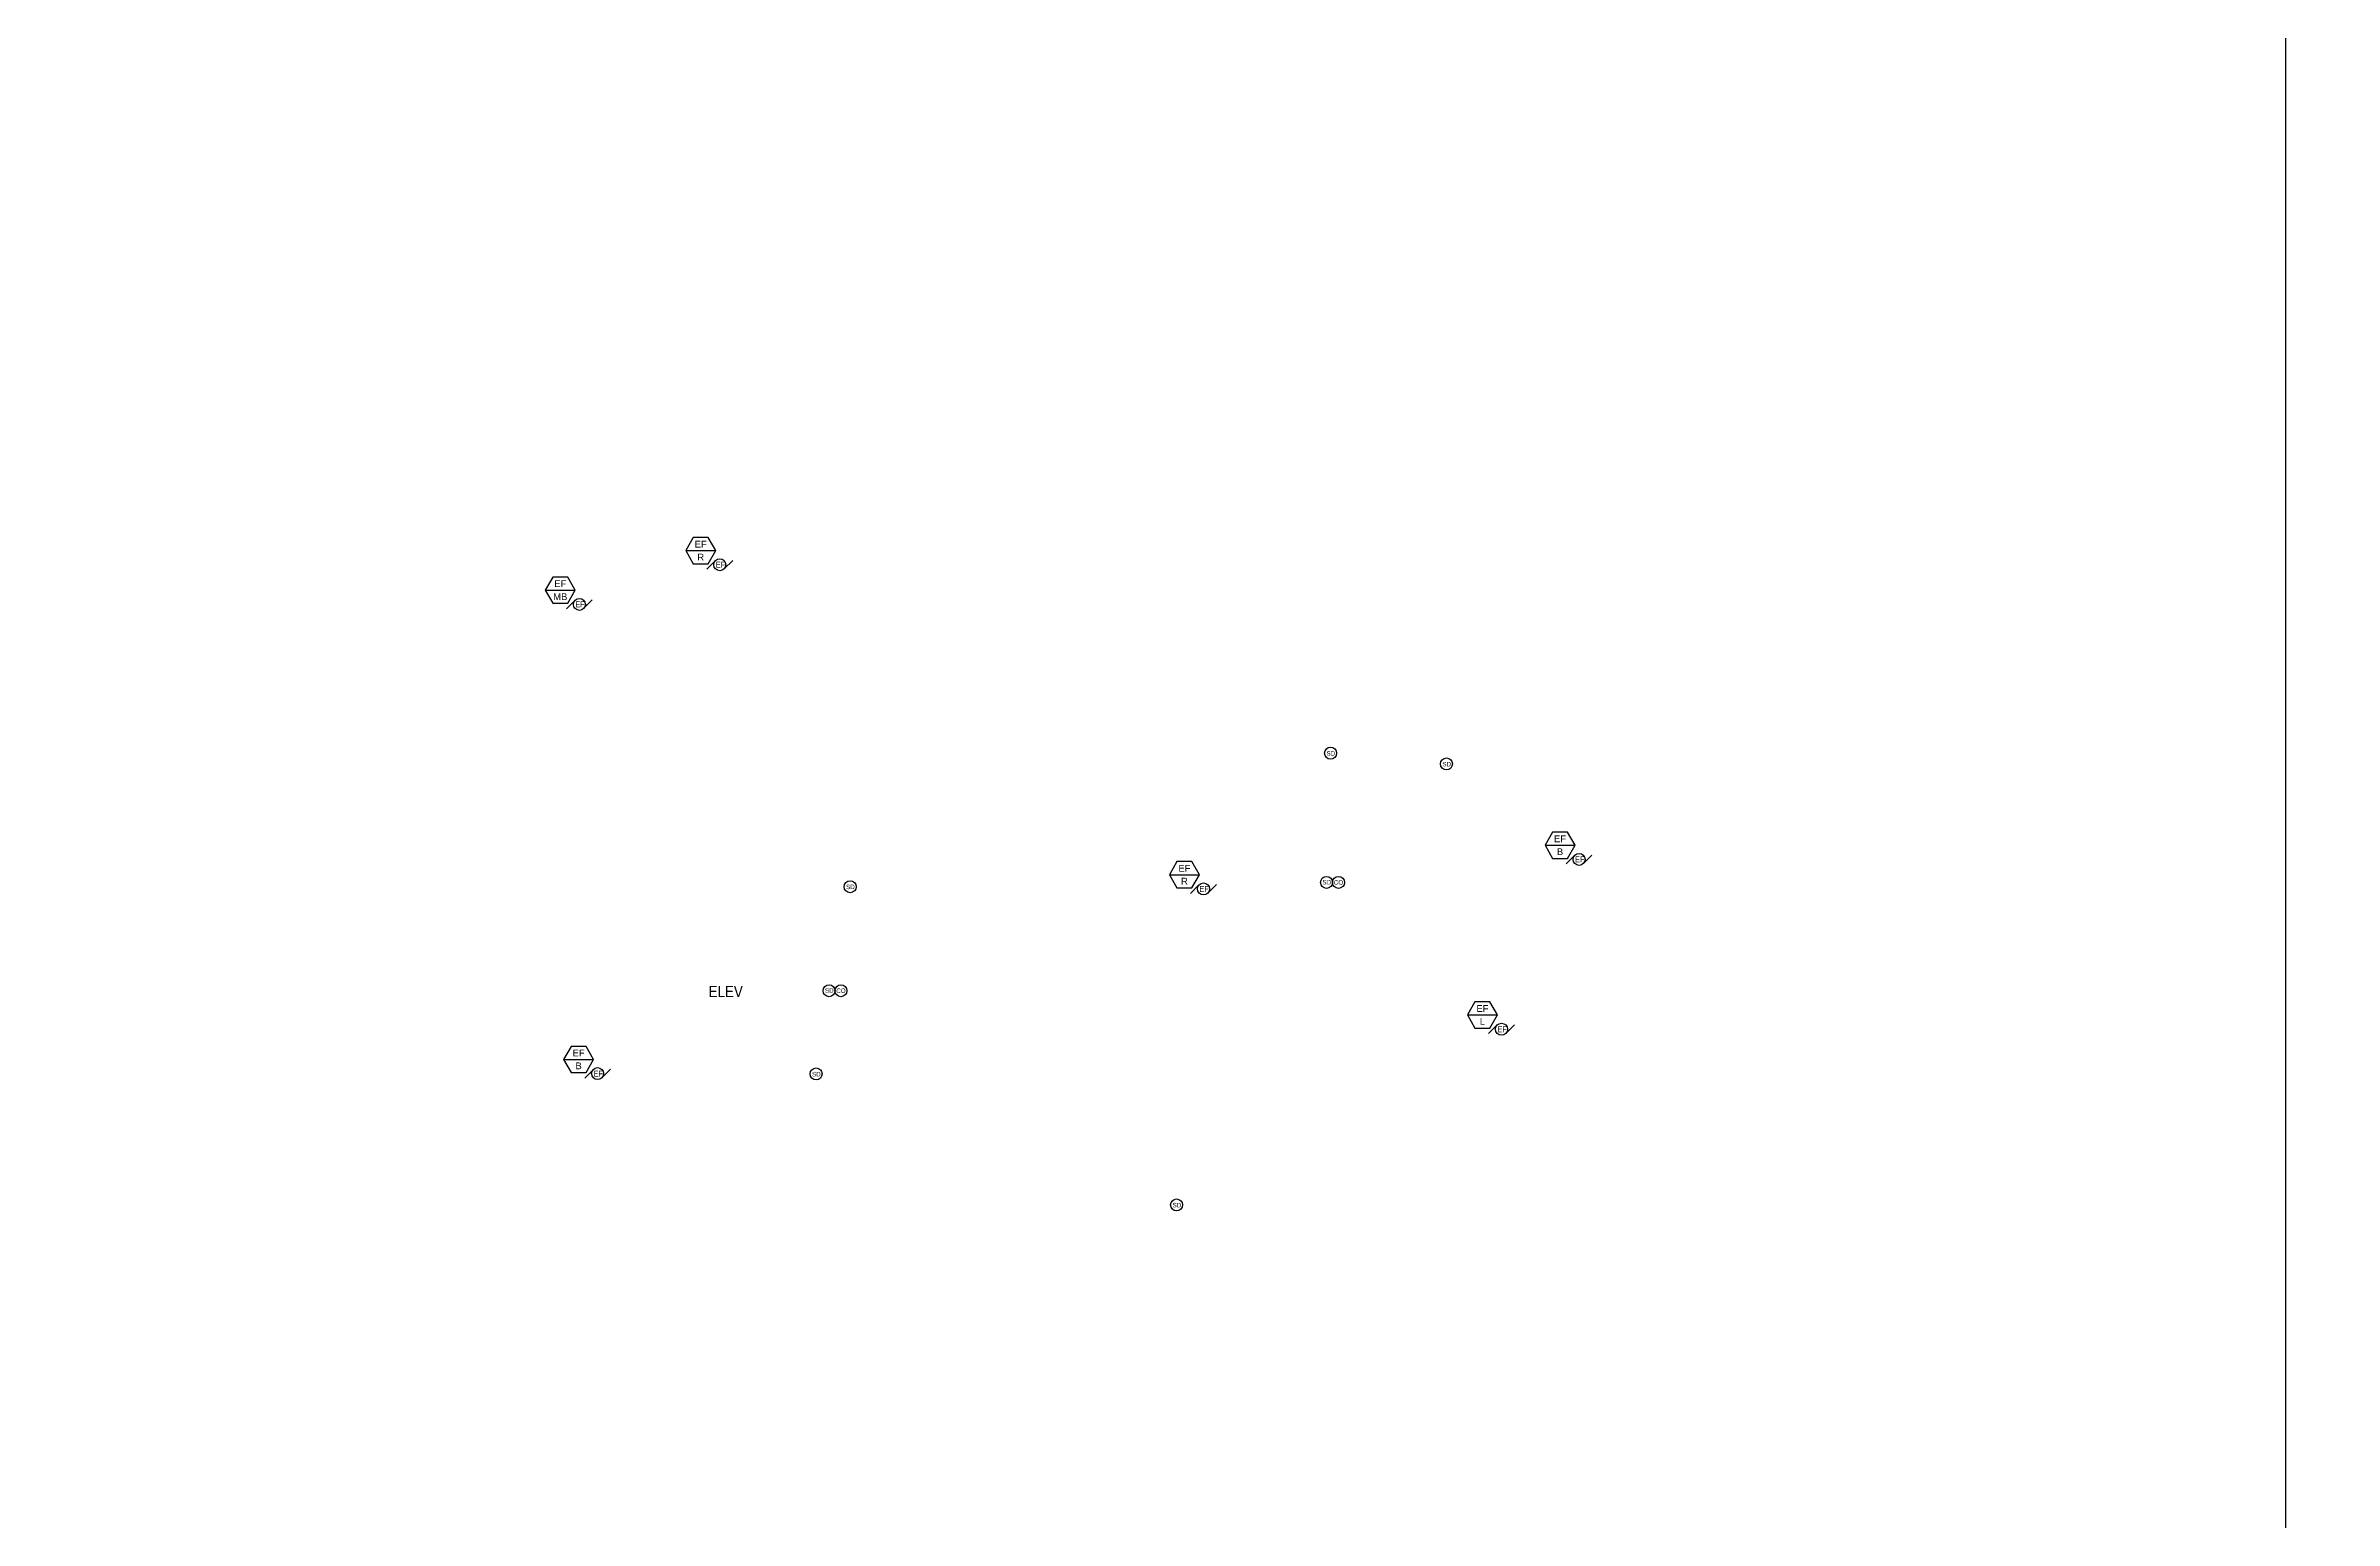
# Model space of a CAD drawing. Header units: inches. Extents: x -4243 to 9462, y -1700 to 6519.
# Drawn here: x 4965 to 6490, y 1427 to 2410 of the extents above; entities that cross this region are included whole.
import ezdxf
from ezdxf import colors
from ezdxf.entities.mleader import LeaderData, LeaderLine
from ezdxf.enums import TextEntityAlignment as Align
from ezdxf.math import Vec2, Vec3

# ---------------------------------------------------------------- set-up
doc = ezdxf.new("R2010")
doc.units = ezdxf.units.IN
doc.header["$MEASUREMENT"] = 0
doc.layers.add('CORE', color=4, linetype='Continuous', plot=False)
for name, color, linetype in [('E-TEXT', 2, 'Continuous'), ('E_SYM', 6, 'Continuous'), ('M-ANNO-TAG-EQUIP', 50, 'Continuous')]:
    doc.layers.add(name, color=color, linetype=linetype)
doc.layers.get('0').off()
doc.layers.get('0').freeze()
doc.styles.add('ARC-TEXT', font='arial.ttf', dxfattribs={"width": 0.86, "height": 4.5})
doc.styles.add('ArialMT', font='arial.ttf')
doc.styles.add('GEC', font='arial.ttf')
doc.styles.add('rpm', font='arial.ttf', dxfattribs={"width": 0.85, "height": 0.09375})

# ---------------------------------------------------------------- blocks, each defined once
blk = doc.blocks.new('SMOKE DETECTOR')
at = {"color": 0}
blk.add_circle((0, 0), 0.0833, dxfattribs=at)
at = {"color": 0, "style": 'ArialMT'}
blk.add_text('SD', height=0.0625, dxfattribs=at).set_placement((-0.057, -0.034))
blk = doc.blocks.new('SMOKE DETECTOR AND CARBON MONOXIDE COMBO')
at = {"color": 0}
for centre in [(-0.083, 0), (0.083, 0)]:
    blk.add_circle(centre, 0.0833, dxfattribs=at)
at = {"color": 0, "style": 'ArialMT'}
for s, p in [('SD', (-0.14, -0.029)), ('CO', (0.017, -0.032))]:
    blk.add_text(s, height=0.0625, dxfattribs=at).set_placement(p)
blk = doc.blocks.new('EXHAUST FAN')
for p, q in [((-0.063, 0.055), (-0.179, -0.061)), ((0.063, -0.055), (0.179, 0.061))]:
    blk.add_line(p, q)
blk.add_circle((0, 0), 0.0833)
at = {"style": 'ARC-TEXT', "width": 0.8}
blk.add_text('EF', height=0.0833, dxfattribs=at).set_placement((-0.056, -0.041))
blk = doc.blocks.new('GE_EQM_TAG')
blk.add_line((-10, 0), (10, 0))
blk.add_lwpolyline([(-5, 8.7), (-10, 0), (-5, -8.7), (5, -8.7), (10, 0), (5, 8.7)], close=True)
at = {"style": 'ARC-TEXT', "width": 1.00018}
for tag, p in [('EQM', (0, 4.3)), ('LABEL', (0, -4.3))]:
    blk.add_attdef(tag, text='', height=4.5, dxfattribs=at).set_placement(p, align=Align.MIDDLE_CENTER)

msp = doc.modelspace()

# ---------------------------------------------------------------- linework, layer by layer
at = {"layer": 'CORE'}
msp.add_lwpolyline([(4774.5, 2529), (6457.5, 2529), (6457.5, 1119.5), (4774.5, 1119.5)], close=True, dxfattribs=at)

# ---------------------------------------------------------------- block references
at = {"layer": 'E_SYM', "xscale": 48, "yscale": 48, "zscale": 48}
for name, p in [('EXHAUST FAN', (5414, 2063.6)), ('EXHAUST FAN', (5320.4, 2037.2)), ('SMOKE DETECTOR', (5821.1, 1938)), ('SMOKE DETECTOR', (5898.3, 1930.8)), ('EXHAUST FAN', (5986.7, 1867.2)), ('SMOKE DETECTOR', (5500.9, 1849)), ('EXHAUST FAN', (5736.4, 1847.5)), ('SMOKE DETECTOR AND CARBON MONOXIDE COMBO', (5822.4, 1851.9)), ('SMOKE DETECTOR AND CARBON MONOXIDE COMBO', (5490.8, 1779.7)), ('EXHAUST FAN', (5935, 1754)), ('EXHAUST FAN', (5332.6, 1724.4)), ('SMOKE DETECTOR', (5478.2, 1724.2)), ('SMOKE DETECTOR', (5718.5, 1636.9))]:
    msp.add_blockref(name, p, dxfattribs=at)
at = {"layer": 'M-ANNO-TAG-EQUIP'}
for p, values in [((5401.3, 2073), {'LABEL': 'R', 'EQM': 'EF'}), ((5307.7, 2046.6), {'LABEL': 'MB', 'EQM': 'EF'}), ((5974, 1876.6), {'LABEL': 'B', 'EQM': 'EF'}), ((5723.7, 1857), {'LABEL': 'R', 'EQM': 'EF'}), ((5922.3, 1763.5), {'LABEL': 'L', 'EQM': 'EF'}), ((5319.9, 1733.9), {'LABEL': 'B', 'EQM': 'EF'})]:
    msp.add_blockref('GE_EQM_TAG', p, dxfattribs=at).add_auto_attribs(values)

# ---------------------------------------------------------------- texts
at = {"layer": 'E-TEXT', "transparency": 33554684, "style": 'rpm', "width": 0.85}
msp.add_text('ELEV ', height=7.5, dxfattribs=at).set_placement((5419.2, 1775.4), align=Align.CENTER)

# ---------------------------------------------------------------- leaders
at = {"layer": 'E-TEXT'}
ml = msp.add_multileader_mtext('Standard', dxfattribs=at)
ml.set_content('FOR FIRE PLACE ', color=256, style='GEC')
ml.set_leader_properties()
ml.build(insert=Vec2(0, 0))
ml.multileader.update_dxf_attribs({"dogleg_length": 0.09, "arrow_head_size": 4.32, "scale": 48})
ctx = ml.context
ctx.base_point, ctx.scale, ctx.char_height, ctx.arrow_head_size, ctx.landing_gap_size, ctx.plane_origin = Vec3(3753.1, 2015.2), 48, 4.5, 4.32, 2.16, Vec3(3801.4, 2002.8)
notes = []
notes.append((ctx, [(1, (1, 1, 0), (3745.6, 2015.2), (1, 0), 7.53, [(0, [(3734.9, 2004.6)], 0, [])])]))
ctx.mtext.insert, ctx.mtext.width, ctx.mtext.flow_direction = Vec3(3755.3, 2017.4), 43.056, 5
ml = msp.add_multileader_mtext('Standard', dxfattribs=at)
ml.set_content('FOR LAUNDRY', color=256, style='GEC')
ml.set_leader_properties()
ml.build(insert=Vec2(0, 0))
ml.multileader.update_dxf_attribs({"dogleg_length": 0.09, "arrow_head_size": 4.32, "scale": 48})
ctx = ml.context
ctx.base_point, ctx.scale, ctx.char_height, ctx.arrow_head_size, ctx.landing_gap_size, ctx.plane_origin = Vec3(4227.1, 1716.9), 48, 4.5, 4.32, 2.16, Vec3(4343.7, 1755)
notes.append((ctx, [(1, (1, 1, 0), (4219.6, 1716.9), (1, 0), 7.53, [(0, [(4216.5, 1730.9)], 0, [])])]))
ctx.mtext.insert, ctx.mtext.width, ctx.mtext.flow_direction = Vec3(4229.3, 1719.2), 68.131, 5
for ctx, leaders in notes:
    for number, flags, end, landing, length, lines in leaders:
        leader = LeaderData()
        leader.index, (leader.has_last_leader_line, leader.has_dogleg_vector, leader.attachment_direction) = number, flags
        leader.last_leader_point, leader.dogleg_vector, leader.dogleg_length = Vec3(end), Vec3(landing), length
        for number, points, colour, breaks in lines:
            line = LeaderLine()
            line.index, line.vertices, line.color, line.breaks = number, Vec3.list(points), colors.encode_raw_color(colour), breaks
            leader.lines.append(line)
        ctx.leaders.append(leader)

doc.saveas('drawing.dxf')
